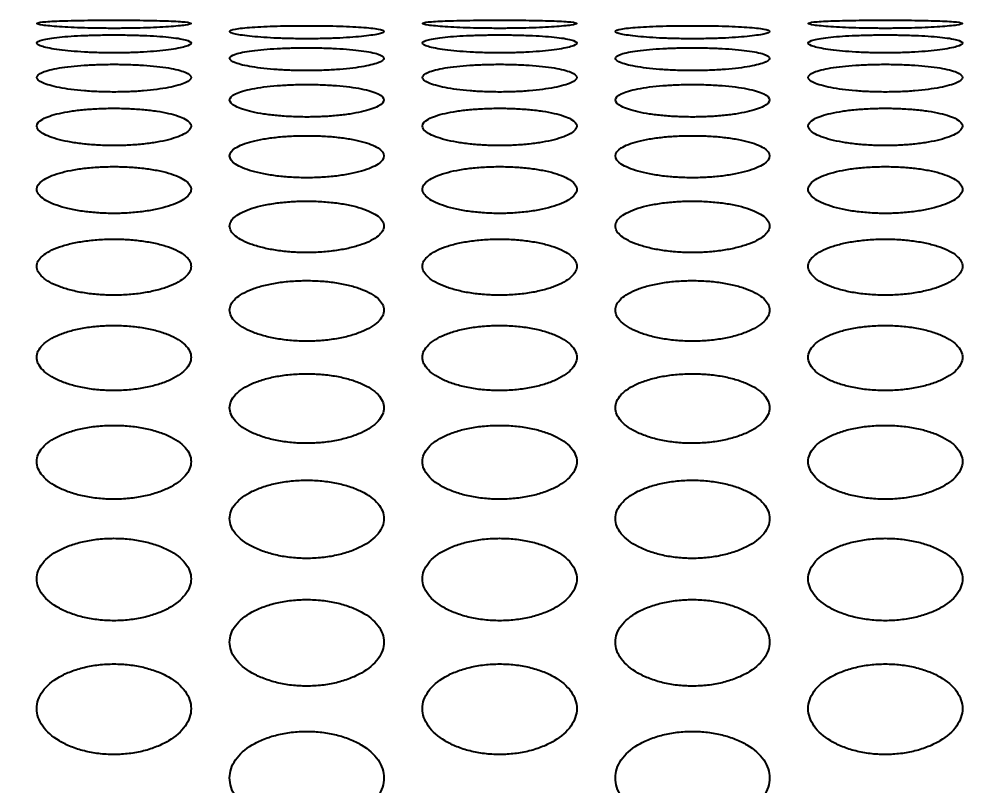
# Model space of a CAD drawing. Header units: millimetres. Extents: x 324 to 7054, y -67 to 2159.
# Drawn here: x 1715.13 to 1765.03, y 1663.18 to 1702.93 of the extents above; entities that cross this region are included whole.
import ezdxf

# ---------------------------------------------------------------- set-up
doc = ezdxf.new("R2010")
doc.units = ezdxf.units.MM
doc.header["$LTSCALE"] = 153.67
doc.header["$PDMODE"] = 3
doc.header["$PDSIZE"] = 8
doc.layers.get('0').update_dxf_attribs({"linetype": 'CONTINUOUS'})
doc.layers.get('Defpoints').update_dxf_attribs({"linetype": 'CONTINUOUS'})
doc.layers.add('02___PRT_ALL_AXES', color=7, linetype='CONTINUOUS')
doc.styles.get("Standard").update_dxf_attribs({"font": 'times.ttf'})
doc.dimstyles.new('DIMSTYLE_1', dxfattribs={"dimtxt": 17.5, "dimasz": 17.5, "dimexe": 1.5, "dimexo": 1, "dimgap": 0.875, "dimtad": 1, "dimdsep": 46, "dimtxsty": 'Standard', "dimblk": '_FILLED', "dimblk1": '_FILLED', "dimblk2": '_FILLED', "dimcen": 0.09, "dimazin": 2, "dimtp": 0.01, "dimtm": 0.01, "dimtfac": 1, "dimtofl": 0, "dimtmove": 0, "dimatfit": 3, "dimldrblk": '_FILLED', "dimfxl": 1, "dimtolj": 1, "dimarcsym": 0})

# ---------------------------------------------------------------- blocks, each defined once
blk = doc.blocks.new('_FILLED')
at = {"color": 0, "linetype": 'ByBlock'}
blk.add_solid([(0, 0), (-1, 0.2143), (-1, -0.2143)], dxfattribs=at)
blk = doc.blocks.new('*D120')
at = {"color": 0, "linetype": 'Continuous', "lineweight": -2}
for p, q in [((1369.035, 1676.977), (1369.035, 1766.5)), ((2043.035, 1646.977), (2043.035, 1766.5)), ((1386.535, 1765), (2025.535, 1765))]:
    blk.add_line(p, q, dxfattribs=at)
at = {"layer": 'Defpoints', "color": 0}
for p in [(2043.035, 1765), (1369.035, 1675.977), (2043.035, 1645.977)]:
    blk.add_point(p, dxfattribs=at)
at = {"color": 0, "linetype": 'ByBlock', "lineweight": -2, "xscale": 17.5, "yscale": 17.5, "zscale": 17.5, "rotation": 180}
blk.add_blockref('_FILLED', (1369.035, 1765), dxfattribs=at)
at = {"color": 0, "linetype": 'ByBlock', "lineweight": -2, "xscale": 17.5, "yscale": 17.5, "zscale": 17.5}
blk.add_blockref('_FILLED', (2043.035, 1765), dxfattribs=at)
at = {"color": 0, "insert": (1725, 1789.208), "char_height": 17.5, "attachment_point": 2, "line_spacing_factor": 0.9}
blk.add_mtext('\\A1;\\A1;675', dxfattribs=at)

msp = doc.modelspace()

# ---------------------------------------------------------------- linework, layer by layer
at = {"layer": '02___PRT_ALL_AXES', "linetype": 'Continuous'}
for points in [[(1720.03476, 1702.45674), (1719.76893, 1702.45676), (1719.24531, 1702.46063), (1718.48961, 1702.47761), (1717.79947, 1702.50423), (1716.98616, 1702.55067), (1716.24385, 1702.62335), (1715.9302, 1702.71388), (1716.24394, 1702.79035), (1716.98437, 1702.83531), (1717.79615, 1702.85958), (1718.48659, 1702.87222), (1719.24381, 1702.87974), (1719.76846, 1702.88139), (1720.03476, 1702.8814)], [(1720.03476, 1702.8814), (1720.30058, 1702.88139), (1720.8242, 1702.87975), (1721.5799, 1702.87226), (1722.27004, 1702.85966), (1723.08335, 1702.8354), (1723.82566, 1702.79042), (1724.13932, 1702.71372), (1723.82557, 1702.62342), (1723.08514, 1702.55082), (1722.27336, 1702.50439), (1721.58292, 1702.47769), (1720.8257, 1702.46064), (1720.30105, 1702.45676), (1720.03476, 1702.45674)], [(1730.03476, 1701.91575), (1729.76893, 1701.91578), (1729.24531, 1701.92129), (1728.48961, 1701.9456), (1727.79947, 1701.98394), (1726.98616, 1702.05153), (1726.24385, 1702.15941), (1725.9302, 1702.3), (1726.24394, 1702.42642), (1726.98437, 1702.5066), (1727.79615, 1702.55206), (1728.48659, 1702.5765), (1729.24381, 1702.59139), (1729.76846, 1702.5947), (1730.03476, 1702.59472)], [(1730.03476, 1702.59472), (1730.30058, 1702.5947), (1730.8242, 1702.5914), (1731.5799, 1702.57657), (1732.27004, 1702.55221), (1733.08335, 1702.50676), (1733.82566, 1702.42652), (1734.13932, 1702.29974), (1733.82557, 1702.15951), (1733.08514, 1702.05175), (1732.27336, 1701.98417), (1731.58292, 1701.94572), (1730.8257, 1701.92131), (1730.30105, 1701.91578), (1730.03476, 1701.91575)], [(1740.03476, 1702.45674), (1739.76893, 1702.45676), (1739.24531, 1702.46063), (1738.48961, 1702.47761), (1737.79947, 1702.50423), (1736.98616, 1702.55067), (1736.24385, 1702.62335), (1735.9302, 1702.71388), (1736.24394, 1702.79035), (1736.98437, 1702.83531), (1737.79615, 1702.85958), (1738.48659, 1702.87222), (1739.24381, 1702.87974), (1739.76846, 1702.88139), (1740.03476, 1702.8814)], [(1740.03476, 1702.8814), (1740.30058, 1702.88139), (1740.8242, 1702.87975), (1741.5799, 1702.87226), (1742.27004, 1702.85966), (1743.08335, 1702.8354), (1743.82566, 1702.79042), (1744.13932, 1702.71372), (1743.82557, 1702.62342), (1743.08514, 1702.55082), (1742.27336, 1702.50439), (1741.58292, 1702.47769), (1740.8257, 1702.46064), (1740.30105, 1702.45676), (1740.03476, 1702.45674)], [(1750.03476, 1701.91575), (1749.76893, 1701.91578), (1749.24531, 1701.92129), (1748.48961, 1701.9456), (1747.79947, 1701.98394), (1746.98616, 1702.05153), (1746.24385, 1702.15941), (1745.9302, 1702.3), (1746.24394, 1702.42642), (1746.98437, 1702.5066), (1747.79615, 1702.55206), (1748.48659, 1702.5765), (1749.24381, 1702.59139), (1749.76846, 1702.5947), (1750.03476, 1702.59472)], [(1750.03476, 1702.59472), (1750.30058, 1702.5947), (1750.8242, 1702.5914), (1751.5799, 1702.57657), (1752.27004, 1702.55221), (1753.08335, 1702.50676), (1753.82566, 1702.42652), (1754.13932, 1702.29974), (1753.82557, 1702.15951), (1753.08514, 1702.05175), (1752.27336, 1701.98417), (1751.58292, 1701.94572), (1750.8257, 1701.92131), (1750.30105, 1701.91578), (1750.03476, 1701.91575)], [(1760.03476, 1702.45674), (1759.76893, 1702.45676), (1759.24531, 1702.46063), (1758.48961, 1702.47761), (1757.79947, 1702.50423), (1756.98616, 1702.55067), (1756.24385, 1702.62335), (1755.9302, 1702.71388), (1756.24394, 1702.79035), (1756.98437, 1702.83531), (1757.79615, 1702.85958), (1758.48659, 1702.87222), (1759.24381, 1702.87974), (1759.76846, 1702.88139), (1760.03476, 1702.8814)], [(1760.03476, 1702.8814), (1760.30058, 1702.88139), (1760.8242, 1702.87975), (1761.5799, 1702.87226), (1762.27004, 1702.85966), (1763.08335, 1702.8354), (1763.82566, 1702.79042), (1764.13932, 1702.71372), (1763.82557, 1702.62342), (1763.08514, 1702.55082), (1762.27336, 1702.50439), (1761.58292, 1702.47769), (1760.8257, 1702.46064), (1760.30105, 1702.45676), (1760.03476, 1702.45674)], [(1720.03476, 1701.18463), (1719.76893, 1701.18468), (1719.24531, 1701.19183), (1718.48961, 1701.22343), (1717.79947, 1701.27346), (1716.98616, 1701.36213), (1716.24385, 1701.5051), (1715.9302, 1701.6956), (1716.24394, 1701.87185), (1716.98437, 1701.98718), (1717.79615, 1702.05379), (1718.48659, 1702.08999), (1719.24381, 1702.11224), (1719.76846, 1702.1172), (1720.03476, 1702.11723)], [(1720.03476, 1702.11723), (1720.30058, 1702.1172), (1720.8242, 1702.11226), (1721.5799, 1702.0901), (1722.27004, 1702.05401), (1723.08335, 1701.98741), (1723.82566, 1701.87199), (1724.13932, 1701.69525), (1723.82557, 1701.50524), (1723.08514, 1701.36242), (1722.27336, 1701.27376), (1721.58292, 1701.22359), (1720.8257, 1701.19186), (1720.30105, 1701.18468), (1720.03476, 1701.18463)], [(1740.03476, 1701.18463), (1739.76893, 1701.18468), (1739.24531, 1701.19183), (1738.48961, 1701.22343), (1737.79947, 1701.27346), (1736.98616, 1701.36213), (1736.24385, 1701.5051), (1735.9302, 1701.6956), (1736.24394, 1701.87185), (1736.98437, 1701.98718), (1737.79615, 1702.05379), (1738.48659, 1702.08999), (1739.24381, 1702.11224), (1739.76846, 1702.1172), (1740.03476, 1702.11723)], [(1740.03476, 1702.11723), (1740.30058, 1702.1172), (1740.8242, 1702.11226), (1741.5799, 1702.0901), (1742.27004, 1702.05401), (1743.08335, 1701.98741), (1743.82566, 1701.87199), (1744.13932, 1701.69525), (1743.82557, 1701.50524), (1743.08514, 1701.36242), (1742.27336, 1701.27376), (1741.58292, 1701.22359), (1740.8257, 1701.19186), (1740.30105, 1701.18468), (1740.03476, 1701.18463)], [(1760.03476, 1701.18463), (1759.76893, 1701.18468), (1759.24531, 1701.19183), (1758.48961, 1701.22343), (1757.79947, 1701.27346), (1756.98616, 1701.36213), (1756.24385, 1701.5051), (1755.9302, 1701.6956), (1756.24394, 1701.87185), (1756.98437, 1701.98718), (1757.79615, 1702.05379), (1758.48659, 1702.08999), (1759.24381, 1702.11224), (1759.76846, 1702.1172), (1760.03476, 1702.11723)], [(1760.03476, 1702.11723), (1760.30058, 1702.1172), (1760.8242, 1702.11226), (1761.5799, 1702.0901), (1762.27004, 1702.05401), (1763.08335, 1701.98741), (1763.82566, 1701.87199), (1764.13932, 1701.69525), (1763.82557, 1701.50524), (1763.08514, 1701.36242), (1762.27336, 1701.27376), (1761.58292, 1701.22359), (1760.8257, 1701.19186), (1760.30105, 1701.18468), (1760.03476, 1701.18463)], [(1730.03476, 1700.26413), (1729.76893, 1700.26419), (1729.24531, 1700.27297), (1728.48961, 1700.31183), (1727.79947, 1700.3735), (1726.98616, 1700.48316), (1726.24385, 1700.66108), (1725.9302, 1700.90131), (1726.24394, 1701.1272), (1726.98437, 1701.27756), (1727.79615, 1701.36526), (1728.48659, 1701.41319), (1729.24381, 1701.44277), (1729.76846, 1701.44938), (1730.03476, 1701.44942)], [(1730.03476, 1701.44942), (1730.30058, 1701.44938), (1730.8242, 1701.44279), (1731.5799, 1701.41334), (1732.27004, 1701.36555), (1733.08335, 1701.27786), (1733.82566, 1701.12738), (1734.13932, 1700.90086), (1733.82557, 1700.66126), (1733.08514, 1700.48353), (1732.27336, 1700.37387), (1731.58292, 1700.31202), (1730.8257, 1700.273), (1730.30105, 1700.26419), (1730.03476, 1700.26413)], [(1750.03476, 1700.26413), (1749.76893, 1700.26419), (1749.24531, 1700.27297), (1748.48961, 1700.31183), (1747.79947, 1700.3735), (1746.98616, 1700.48316), (1746.24385, 1700.66108), (1745.9302, 1700.90131), (1746.24394, 1701.1272), (1746.98437, 1701.27756), (1747.79615, 1701.36526), (1748.48659, 1701.41319), (1749.24381, 1701.44277), (1749.76846, 1701.44938), (1750.03476, 1701.44942)], [(1750.03476, 1701.44942), (1750.30058, 1701.44938), (1750.8242, 1701.44279), (1751.5799, 1701.41334), (1752.27004, 1701.36555), (1753.08335, 1701.27786), (1753.82566, 1701.12738), (1754.13932, 1700.90086), (1753.82557, 1700.66126), (1753.08514, 1700.48353), (1752.27336, 1700.37387), (1751.58292, 1700.31202), (1750.8257, 1700.273), (1750.30105, 1700.26419), (1750.03476, 1700.26413)], [(1720.03476, 1699.15515), (1719.76893, 1699.15522), (1719.24531, 1699.16563), (1718.48961, 1699.21171), (1717.79947, 1699.28496), (1716.98616, 1699.4155), (1716.24385, 1699.62819), (1715.9302, 1699.9179), (1716.24394, 1700.19322), (1716.98437, 1700.37846), (1717.79615, 1700.48715), (1718.48659, 1700.54677), (1719.24381, 1700.58365), (1719.76846, 1700.5919), (1720.03476, 1700.59195)], [(1720.03476, 1700.59195), (1720.30058, 1700.5919), (1720.8242, 1700.58368), (1721.5799, 1700.54695), (1722.27004, 1700.48751), (1723.08335, 1700.37883), (1723.82566, 1700.19344), (1724.13932, 1699.91736), (1723.82557, 1699.62841), (1723.08514, 1699.41594), (1722.27336, 1699.2854), (1721.58292, 1699.21194), (1720.8257, 1699.16567), (1720.30105, 1699.15522), (1720.03476, 1699.15515)], [(1740.03476, 1699.15515), (1739.76893, 1699.15522), (1739.24531, 1699.16563), (1738.48961, 1699.21171), (1737.79947, 1699.28496), (1736.98616, 1699.4155), (1736.24385, 1699.62819), (1735.9302, 1699.9179), (1736.24394, 1700.19322), (1736.98437, 1700.37846), (1737.79615, 1700.48715), (1738.48659, 1700.54677), (1739.24381, 1700.58365), (1739.76846, 1700.5919), (1740.03476, 1700.59195)], [(1740.03476, 1700.59195), (1740.30058, 1700.5919), (1740.8242, 1700.58368), (1741.5799, 1700.54695), (1742.27004, 1700.48751), (1743.08335, 1700.37883), (1743.82566, 1700.19344), (1744.13932, 1699.91736), (1743.82557, 1699.62841), (1743.08514, 1699.41594), (1742.27336, 1699.2854), (1741.58292, 1699.21194), (1740.8257, 1699.16567), (1740.30105, 1699.15522), (1740.03476, 1699.15515)], [(1760.03476, 1699.15515), (1759.76893, 1699.15522), (1759.24531, 1699.16563), (1758.48961, 1699.21171), (1757.79947, 1699.28496), (1756.98616, 1699.4155), (1756.24385, 1699.62819), (1755.9302, 1699.9179), (1756.24394, 1700.19322), (1756.98437, 1700.37846), (1757.79615, 1700.48715), (1758.48659, 1700.54677), (1759.24381, 1700.58365), (1759.76846, 1700.5919), (1760.03476, 1700.59195)], [(1760.03476, 1700.59195), (1760.30058, 1700.5919), (1760.8242, 1700.58368), (1761.5799, 1700.54695), (1762.27004, 1700.48751), (1763.08335, 1700.37883), (1763.82566, 1700.19344), (1764.13932, 1699.91736), (1763.82557, 1699.62841), (1763.08514, 1699.41594), (1762.27336, 1699.2854), (1761.58292, 1699.21194), (1760.8257, 1699.16567), (1760.30105, 1699.15522), (1760.03476, 1699.15515)], [(1730.03476, 1697.85882), (1729.76893, 1697.8589), (1729.24531, 1697.87092), (1728.48961, 1697.92418), (1727.79947, 1698.00893), (1726.98616, 1698.16022), (1726.24385, 1698.40747), (1725.9302, 1698.74637), (1726.24394, 1699.07084), (1726.98437, 1699.29078), (1727.79615, 1699.42035), (1728.48659, 1699.49159), (1729.24381, 1699.53574), (1729.76846, 1699.54562), (1730.03476, 1699.54569)], [(1730.03476, 1699.54569), (1730.30058, 1699.54562), (1730.8242, 1699.53578), (1731.5799, 1699.49181), (1732.27004, 1699.42078), (1733.08335, 1699.29122), (1733.82566, 1699.0711), (1734.13932, 1698.74574), (1733.82557, 1698.40773), (1733.08514, 1698.16073), (1732.27336, 1698.00945), (1731.58292, 1697.92445), (1730.8257, 1697.87096), (1730.30105, 1697.8589), (1730.03476, 1697.85882)], [(1750.03476, 1697.85882), (1749.76893, 1697.8589), (1749.24531, 1697.87092), (1748.48961, 1697.92418), (1747.79947, 1698.00893), (1746.98616, 1698.16022), (1746.24385, 1698.40747), (1745.9302, 1698.74637), (1746.24394, 1699.07084), (1746.98437, 1699.29078), (1747.79615, 1699.42035), (1748.48659, 1699.49159), (1749.24381, 1699.53574), (1749.76846, 1699.54562), (1750.03476, 1699.54569)], [(1750.03476, 1699.54569), (1750.30058, 1699.54562), (1750.8242, 1699.53578), (1751.5799, 1699.49181), (1752.27004, 1699.42078), (1753.08335, 1699.29122), (1753.82566, 1699.0711), (1754.13932, 1698.74574), (1753.82557, 1698.40773), (1753.08514, 1698.16073), (1752.27336, 1698.00945), (1751.58292, 1697.92445), (1750.8257, 1697.87096), (1750.30105, 1697.8589), (1750.03476, 1697.85882)], [(1720.03476, 1696.37642), (1719.76893, 1696.37651), (1719.24531, 1696.39014), (1718.48961, 1696.45052), (1717.79947, 1696.54669), (1716.98616, 1696.71858), (1716.24385, 1697.00013), (1715.9302, 1697.38789), (1716.24394, 1697.76118), (1716.98437, 1698.01559), (1717.79615, 1698.16592), (1718.48659, 1698.24872), (1719.24381, 1698.30009), (1719.76846, 1698.3116), (1720.03476, 1698.31167)], [(1720.03476, 1698.31167), (1720.30058, 1698.31159), (1720.8242, 1698.30013), (1721.5799, 1698.24897), (1722.27004, 1698.16643), (1723.08335, 1698.01611), (1723.82566, 1697.76148), (1724.13932, 1697.38717), (1723.82557, 1697.00043), (1723.08514, 1696.71915), (1722.27336, 1696.54727), (1721.58292, 1696.45082), (1720.8257, 1696.39019), (1720.30105, 1696.37651), (1720.03476, 1696.37642)], [(1740.03476, 1696.37642), (1739.76893, 1696.37651), (1739.24531, 1696.39014), (1738.48961, 1696.45052), (1737.79947, 1696.54669), (1736.98616, 1696.71858), (1736.24385, 1697.00013), (1735.9302, 1697.38789), (1736.24394, 1697.76118), (1736.98437, 1698.01559), (1737.79615, 1698.16592), (1738.48659, 1698.24872), (1739.24381, 1698.30009), (1739.76846, 1698.3116), (1740.03476, 1698.31167)], [(1740.03476, 1698.31167), (1740.30058, 1698.31159), (1740.8242, 1698.30013), (1741.5799, 1698.24897), (1742.27004, 1698.16643), (1743.08335, 1698.01611), (1743.82566, 1697.76148), (1744.13932, 1697.38717), (1743.82557, 1697.00043), (1743.08514, 1696.71915), (1742.27336, 1696.54727), (1741.58292, 1696.45082), (1740.8257, 1696.39019), (1740.30105, 1696.37651), (1740.03476, 1696.37642)], [(1760.03476, 1696.37642), (1759.76893, 1696.37651), (1759.24531, 1696.39014), (1758.48961, 1696.45052), (1757.79947, 1696.54669), (1756.98616, 1696.71858), (1756.24385, 1697.00013), (1755.9302, 1697.38789), (1756.24394, 1697.76118), (1756.98437, 1698.01559), (1757.79615, 1698.16592), (1758.48659, 1698.24872), (1759.24381, 1698.30009), (1759.76846, 1698.3116), (1760.03476, 1698.31167)], [(1760.03476, 1698.31167), (1760.30058, 1698.31159), (1760.8242, 1698.30013), (1761.5799, 1698.24897), (1762.27004, 1698.16643), (1763.08335, 1698.01611), (1763.82566, 1697.76148), (1764.13932, 1697.38717), (1763.82557, 1697.00043), (1763.08514, 1696.71915), (1762.27336, 1696.54727), (1761.58292, 1696.45082), (1760.8257, 1696.39019), (1760.30105, 1696.37651), (1760.03476, 1696.37642)], [(1730.03476, 1694.70944), (1729.76893, 1694.70955), (1729.24531, 1694.72476), (1728.48961, 1694.79221), (1727.79947, 1694.8997), (1726.98616, 1695.09202), (1726.24385, 1695.4076), (1725.9302, 1695.84382), (1726.24394, 1696.26556), (1726.98437, 1696.55419), (1727.79615, 1696.72513), (1728.48659, 1696.81939), (1729.24381, 1696.87793), (1729.76846, 1696.89105), (1730.03476, 1696.89114)], [(1730.03476, 1696.89114), (1730.30058, 1696.89105), (1730.8242, 1696.87798), (1731.5799, 1696.81968), (1732.27004, 1696.7257), (1733.08335, 1696.55477), (1733.82566, 1696.26589), (1734.13932, 1695.84301), (1733.82557, 1695.40793), (1733.08514, 1695.09266), (1732.27336, 1694.90035), (1731.58292, 1694.79254), (1730.8257, 1694.72481), (1730.30105, 1694.70954), (1730.03476, 1694.70944)], [(1750.03476, 1694.70944), (1749.76893, 1694.70955), (1749.24531, 1694.72476), (1748.48961, 1694.79221), (1747.79947, 1694.8997), (1746.98616, 1695.09202), (1746.24385, 1695.4076), (1745.9302, 1695.84382), (1746.24394, 1696.26556), (1746.98437, 1696.55419), (1747.79615, 1696.72513), (1748.48659, 1696.81939), (1749.24381, 1696.87793), (1749.76846, 1696.89105), (1750.03476, 1696.89114)], [(1750.03476, 1696.89114), (1750.30058, 1696.89105), (1750.8242, 1696.87798), (1751.5799, 1696.81968), (1752.27004, 1696.7257), (1753.08335, 1696.55477), (1753.82566, 1696.26589), (1754.13932, 1695.84301), (1753.82557, 1695.40793), (1753.08514, 1695.09266), (1752.27336, 1694.90035), (1751.58292, 1694.79254), (1750.8257, 1694.72481), (1750.30105, 1694.70954), (1750.03476, 1694.70944)], [(1720.03476, 1692.85956), (1719.76893, 1692.85967), (1719.24531, 1692.87646), (1718.48961, 1692.9509), (1717.79947, 1693.06961), (1716.98616, 1693.28216), (1716.24385, 1693.63145), (1715.9302, 1694.11571), (1716.24394, 1694.58547), (1716.98437, 1694.90804), (1717.79615, 1695.0994), (1718.48659, 1695.20504), (1719.24381, 1695.2707), (1719.76846, 1695.28542), (1720.03476, 1695.28551)], [(1720.03476, 1695.28551), (1720.30058, 1695.28541), (1720.8242, 1695.27075), (1721.5799, 1695.20537), (1722.27004, 1695.10005), (1723.08335, 1694.90868), (1723.82566, 1694.58584), (1724.13932, 1694.1148), (1723.82557, 1693.63182), (1723.08514, 1693.28287), (1722.27336, 1693.07033), (1721.58292, 1692.95127), (1720.8257, 1692.87652), (1720.30105, 1692.85967), (1720.03476, 1692.85956)], [(1740.03476, 1692.85956), (1739.76893, 1692.85967), (1739.24531, 1692.87646), (1738.48961, 1692.9509), (1737.79947, 1693.06961), (1736.98616, 1693.28216), (1736.24385, 1693.63145), (1735.9302, 1694.11571), (1736.24394, 1694.58547), (1736.98437, 1694.90804), (1737.79615, 1695.0994), (1738.48659, 1695.20504), (1739.24381, 1695.2707), (1739.76846, 1695.28542), (1740.03476, 1695.28551)], [(1740.03476, 1695.28551), (1740.30058, 1695.28541), (1740.8242, 1695.27075), (1741.5799, 1695.20537), (1742.27004, 1695.10005), (1743.08335, 1694.90868), (1743.82566, 1694.58584), (1744.13932, 1694.1148), (1743.82557, 1693.63182), (1743.08514, 1693.28287), (1742.27336, 1693.07033), (1741.58292, 1692.95127), (1740.8257, 1692.87652), (1740.30105, 1692.85967), (1740.03476, 1692.85956)], [(1760.03476, 1692.85956), (1759.76893, 1692.85967), (1759.24531, 1692.87646), (1758.48961, 1692.9509), (1757.79947, 1693.06961), (1756.98616, 1693.28216), (1756.24385, 1693.63145), (1755.9302, 1694.11571), (1756.24394, 1694.58547), (1756.98437, 1694.90804), (1757.79615, 1695.0994), (1758.48659, 1695.20504), (1759.24381, 1695.2707), (1759.76846, 1695.28542), (1760.03476, 1695.28551)], [(1760.03476, 1695.28551), (1760.30058, 1695.28541), (1760.8242, 1695.27075), (1761.5799, 1695.20537), (1762.27004, 1695.10005), (1763.08335, 1694.90868), (1763.82566, 1694.58584), (1764.13932, 1694.1148), (1763.82557, 1693.63182), (1763.08514, 1693.28287), (1762.27336, 1693.07033), (1761.58292, 1692.95127), (1760.8257, 1692.87652), (1760.30105, 1692.85967), (1760.03476, 1692.85956)], [(1730.03476, 1690.82861), (1729.76893, 1690.82874), (1729.24531, 1690.84708), (1728.48961, 1690.92845), (1727.79947, 1691.05825), (1726.98616, 1691.29082), (1726.24385, 1691.67347), (1725.9302, 1692.20528), (1726.24394, 1692.72259), (1726.98437, 1693.07877), (1727.79615, 1693.29038), (1728.48659, 1693.40729), (1729.24381, 1693.47999), (1729.76846, 1693.49629), (1730.03476, 1693.4964)], [(1730.03476, 1693.4964), (1730.30058, 1693.49629), (1730.8242, 1693.48005), (1731.5799, 1693.40765), (1732.27004, 1693.29109), (1733.08335, 1693.07949), (1733.82566, 1692.723), (1734.13932, 1692.20428), (1733.82557, 1691.67388), (1733.08514, 1691.2916), (1732.27336, 1691.05904), (1731.58292, 1690.92885), (1730.8257, 1690.84715), (1730.30105, 1690.82873), (1730.03476, 1690.82861)], [(1750.03476, 1690.82861), (1749.76893, 1690.82874), (1749.24531, 1690.84708), (1748.48961, 1690.92845), (1747.79947, 1691.05825), (1746.98616, 1691.29082), (1746.24385, 1691.67347), (1745.9302, 1692.20528), (1746.24394, 1692.72259), (1746.98437, 1693.07877), (1747.79615, 1693.29038), (1748.48659, 1693.40729), (1749.24381, 1693.47999), (1749.76846, 1693.49629), (1750.03476, 1693.4964)], [(1750.03476, 1693.4964), (1750.30058, 1693.49629), (1750.8242, 1693.48005), (1751.5799, 1693.40765), (1752.27004, 1693.29109), (1753.08335, 1693.07949), (1753.82566, 1692.723), (1754.13932, 1692.20428), (1753.82557, 1691.67388), (1753.08514, 1691.2916), (1752.27336, 1691.05904), (1751.58292, 1690.92885), (1750.8257, 1690.84715), (1750.30105, 1690.82873), (1750.03476, 1690.82861)], [(1720.03476, 1688.61864), (1719.76893, 1688.61878), (1719.24531, 1688.63866), (1718.48961, 1688.72687), (1717.79947, 1688.86764), (1716.98616, 1689.11999), (1716.24385, 1689.53563), (1715.9302, 1690.11444), (1716.24394, 1690.6788), (1716.98437, 1691.06823), (1717.79615, 1691.29987), (1718.48659, 1691.42793), (1719.24381, 1691.5076), (1719.76846, 1691.52547), (1720.03476, 1691.52559)], [(1720.03476, 1691.52559), (1720.30058, 1691.52547), (1720.8242, 1691.50767), (1721.5799, 1691.42832), (1722.27004, 1691.30064), (1723.08335, 1691.06901), (1723.82566, 1690.67924), (1724.13932, 1690.11336), (1723.82557, 1689.53607), (1723.08514, 1689.12084), (1722.27336, 1688.86849), (1721.58292, 1688.72731), (1720.8257, 1688.63873), (1720.30105, 1688.61877), (1720.03476, 1688.61864)], [(1740.03476, 1688.61864), (1739.76893, 1688.61878), (1739.24531, 1688.63866), (1738.48961, 1688.72687), (1737.79947, 1688.86764), (1736.98616, 1689.11999), (1736.24385, 1689.53563), (1735.9302, 1690.11444), (1736.24394, 1690.6788), (1736.98437, 1691.06823), (1737.79615, 1691.29987), (1738.48659, 1691.42793), (1739.24381, 1691.5076), (1739.76846, 1691.52547), (1740.03476, 1691.52559)], [(1740.03476, 1691.52559), (1740.30058, 1691.52547), (1740.8242, 1691.50767), (1741.5799, 1691.42832), (1742.27004, 1691.30064), (1743.08335, 1691.06901), (1743.82566, 1690.67924), (1744.13932, 1690.11336), (1743.82557, 1689.53607), (1743.08514, 1689.12084), (1742.27336, 1688.86849), (1741.58292, 1688.72731), (1740.8257, 1688.63873), (1740.30105, 1688.61877), (1740.03476, 1688.61864)], [(1760.03476, 1688.61864), (1759.76893, 1688.61878), (1759.24531, 1688.63866), (1758.48961, 1688.72687), (1757.79947, 1688.86764), (1756.98616, 1689.11999), (1756.24385, 1689.53563), (1755.9302, 1690.11444), (1756.24394, 1690.6788), (1756.98437, 1691.06823), (1757.79615, 1691.29987), (1758.48659, 1691.42793), (1759.24381, 1691.5076), (1759.76846, 1691.52547), (1760.03476, 1691.52559)], [(1760.03476, 1691.52559), (1760.30058, 1691.52547), (1760.8242, 1691.50767), (1761.5799, 1691.42832), (1762.27004, 1691.30064), (1763.08335, 1691.06901), (1763.82566, 1690.67924), (1764.13932, 1690.11336), (1763.82557, 1689.53607), (1763.08514, 1689.12084), (1762.27336, 1688.86849), (1761.58292, 1688.72731), (1760.8257, 1688.63873), (1760.30105, 1688.61877), (1760.03476, 1688.61864)], [(1730.03476, 1686.23186), (1729.76893, 1686.232), (1729.24531, 1686.2534), (1728.48961, 1686.34836), (1727.79947, 1686.49996), (1726.98616, 1686.77185), (1726.24385, 1687.22005), (1725.9302, 1687.84529), (1726.24394, 1688.45612), (1726.98437, 1688.87842), (1727.79615, 1689.12986), (1728.48659, 1689.26894), (1729.24381, 1689.35551), (1729.76846, 1689.37493), (1730.03476, 1689.37506)], [(1730.03476, 1689.37506), (1730.30058, 1689.37493), (1730.8242, 1689.35558), (1731.5799, 1689.26937), (1732.27004, 1689.1307), (1733.08335, 1688.87927), (1733.82566, 1688.45661), (1734.13932, 1687.84412), (1733.82557, 1687.22053), (1733.08514, 1686.77276), (1732.27336, 1686.50088), (1731.58292, 1686.34884), (1730.8257, 1686.25348), (1730.30105, 1686.232), (1730.03476, 1686.23186)], [(1750.03476, 1686.23186), (1749.76893, 1686.232), (1749.24531, 1686.2534), (1748.48961, 1686.34836), (1747.79947, 1686.49996), (1746.98616, 1686.77185), (1746.24385, 1687.22005), (1745.9302, 1687.84529), (1746.24394, 1688.45612), (1746.98437, 1688.87842), (1747.79615, 1689.12986), (1748.48659, 1689.26894), (1749.24381, 1689.35551), (1749.76846, 1689.37493), (1750.03476, 1689.37506)], [(1750.03476, 1689.37506), (1750.30058, 1689.37493), (1750.8242, 1689.35558), (1751.5799, 1689.26937), (1752.27004, 1689.1307), (1753.08335, 1688.87927), (1753.82566, 1688.45661), (1754.13932, 1687.84412), (1753.82557, 1687.22053), (1753.08514, 1686.77276), (1752.27336, 1686.50088), (1751.58292, 1686.34884), (1750.8257, 1686.25348), (1750.30105, 1686.232), (1750.03476, 1686.23186)], [(1720.03476, 1683.67065), (1719.76893, 1683.67081), (1719.24531, 1683.6937), (1718.48961, 1683.79532), (1717.79947, 1683.95759), (1716.98616, 1684.24874), (1716.24385, 1684.72905), (1715.9302, 1685.40011), (1716.24394, 1686.0568), (1716.98437, 1686.51153), (1717.79615, 1686.78252), (1718.48659, 1686.93249), (1719.24381, 1687.02587), (1719.76846, 1687.04682), (1720.03476, 1687.04696)], [(1720.03476, 1687.04696), (1720.30058, 1687.04682), (1720.8242, 1687.02594), (1721.5799, 1686.93296), (1722.27004, 1686.78343), (1723.08335, 1686.51245), (1723.82566, 1686.05732), (1724.13932, 1685.39885), (1723.82557, 1684.72957), (1723.08514, 1684.24972), (1722.27336, 1683.95857), (1721.58292, 1683.79583), (1720.8257, 1683.69379), (1720.30105, 1683.6708), (1720.03476, 1683.67065)], [(1740.03476, 1683.67065), (1739.76893, 1683.67081), (1739.24531, 1683.6937), (1738.48961, 1683.79532), (1737.79947, 1683.95759), (1736.98616, 1684.24874), (1736.24385, 1684.72905), (1735.9302, 1685.40011), (1736.24394, 1686.0568), (1736.98437, 1686.51153), (1737.79615, 1686.78252), (1738.48659, 1686.93249), (1739.24381, 1687.02587), (1739.76846, 1687.04682), (1740.03476, 1687.04696)], [(1740.03476, 1687.04696), (1740.30058, 1687.04682), (1740.8242, 1687.02594), (1741.5799, 1686.93296), (1742.27004, 1686.78343), (1743.08335, 1686.51245), (1743.82566, 1686.05732), (1744.13932, 1685.39885), (1743.82557, 1684.72957), (1743.08514, 1684.24972), (1742.27336, 1683.95857), (1741.58292, 1683.79583), (1740.8257, 1683.69379), (1740.30105, 1683.6708), (1740.03476, 1683.67065)], [(1760.03476, 1683.67065), (1759.76893, 1683.67081), (1759.24531, 1683.6937), (1758.48961, 1683.79532), (1757.79947, 1683.95759), (1756.98616, 1684.24874), (1756.24385, 1684.72905), (1755.9302, 1685.40011), (1756.24394, 1686.0568), (1756.98437, 1686.51153), (1757.79615, 1686.78252), (1758.48659, 1686.93249), (1759.24381, 1687.02587), (1759.76846, 1687.04682), (1760.03476, 1687.04696)], [(1760.03476, 1687.04696), (1760.30058, 1687.04682), (1760.8242, 1687.02594), (1761.5799, 1686.93296), (1762.27004, 1686.78343), (1763.08335, 1686.51245), (1763.82566, 1686.05732), (1764.13932, 1685.39885), (1763.82557, 1684.72957), (1763.08514, 1684.24972), (1762.27336, 1683.95857), (1761.58292, 1683.79583), (1760.8257, 1683.69379), (1760.30105, 1683.6708), (1760.03476, 1683.67065)], [(1730.03476, 1680.93759), (1729.76893, 1680.93775), (1729.24531, 1680.96212), (1728.48961, 1681.07029), (1727.79947, 1681.24307), (1726.98616, 1681.5532), (1726.24385, 1682.06514), (1725.9302, 1682.78133), (1726.24394, 1683.48323), (1726.98437, 1683.96995), (1727.79615, 1684.26021), (1728.48659, 1684.42092), (1729.24381, 1684.521), (1729.76846, 1684.54347), (1730.03476, 1684.54361)], [(1730.03476, 1684.54361), (1730.30058, 1684.54347), (1730.8242, 1684.52109), (1731.5799, 1684.42141), (1732.27004, 1684.26119), (1733.08335, 1683.97093), (1733.82566, 1683.48379), (1734.13932, 1682.77999), (1733.82557, 1682.0657), (1733.08514, 1681.55424), (1732.27336, 1681.24412), (1731.58292, 1681.07083), (1730.8257, 1680.96221), (1730.30105, 1680.93774), (1730.03476, 1680.93759)], [(1750.03476, 1680.93759), (1749.76893, 1680.93775), (1749.24531, 1680.96212), (1748.48961, 1681.07029), (1747.79947, 1681.24307), (1746.98616, 1681.5532), (1746.24385, 1682.06514), (1745.9302, 1682.78133), (1746.24394, 1683.48323), (1746.98437, 1683.96995), (1747.79615, 1684.26021), (1748.48659, 1684.42092), (1749.24381, 1684.521), (1749.76846, 1684.54347), (1750.03476, 1684.54361)], [(1750.03476, 1684.54361), (1750.30058, 1684.54347), (1750.8242, 1684.52109), (1751.5799, 1684.42141), (1752.27004, 1684.26119), (1753.08335, 1683.97093), (1753.82566, 1683.48379), (1754.13932, 1682.77999), (1753.82557, 1682.0657), (1753.08514, 1681.55424), (1752.27336, 1681.24412), (1751.58292, 1681.07083), (1750.8257, 1680.96221), (1750.30105, 1680.93774), (1750.03476, 1680.93759)], [(1720.03476, 1678.03539), (1719.76893, 1678.03557), (1719.24531, 1678.06138), (1718.48961, 1678.176), (1717.79947, 1678.35912), (1716.98616, 1678.68791), (1716.24385, 1679.23098), (1715.9302, 1679.99159), (1716.24394, 1680.73798), (1716.98437, 1681.2562), (1717.79615, 1681.56545), (1718.48659, 1681.73673), (1719.24381, 1681.84343), (1719.76846, 1681.86738), (1720.03476, 1681.86754)], [(1720.03476, 1681.86754), (1720.30058, 1681.86738), (1720.8242, 1681.84352), (1721.5799, 1681.73726), (1722.27004, 1681.56649), (1723.08335, 1681.25724), (1723.82566, 1680.73858), (1724.13932, 1679.99016), (1723.82557, 1679.23157), (1723.08514, 1678.68901), (1722.27336, 1678.36023), (1721.58292, 1678.17657), (1720.8257, 1678.06148), (1720.30105, 1678.03556), (1720.03476, 1678.03539)], [(1740.03476, 1678.03539), (1739.76893, 1678.03557), (1739.24531, 1678.06138), (1738.48961, 1678.176), (1737.79947, 1678.35912), (1736.98616, 1678.68791), (1736.24385, 1679.23098), (1735.9302, 1679.99159), (1736.24394, 1680.73798), (1736.98437, 1681.2562), (1737.79615, 1681.56545), (1738.48659, 1681.73673), (1739.24381, 1681.84343), (1739.76846, 1681.86738), (1740.03476, 1681.86754)], [(1740.03476, 1681.86754), (1740.30058, 1681.86738), (1740.8242, 1681.84352), (1741.5799, 1681.73726), (1742.27004, 1681.56649), (1743.08335, 1681.25724), (1743.82566, 1680.73858), (1744.13932, 1679.99016), (1743.82557, 1679.23157), (1743.08514, 1678.68901), (1742.27336, 1678.36023), (1741.58292, 1678.17657), (1740.8257, 1678.06148), (1740.30105, 1678.03556), (1740.03476, 1678.03539)], [(1760.03476, 1678.03539), (1759.76893, 1678.03557), (1759.24531, 1678.06138), (1758.48961, 1678.176), (1757.79947, 1678.35912), (1756.98616, 1678.68791), (1756.24385, 1679.23098), (1755.9302, 1679.99159), (1756.24394, 1680.73798), (1756.98437, 1681.2562), (1757.79615, 1681.56545), (1758.48659, 1681.73673), (1759.24381, 1681.84343), (1759.76846, 1681.86738), (1760.03476, 1681.86754)], [(1760.03476, 1681.86754), (1760.30058, 1681.86738), (1760.8242, 1681.84352), (1761.5799, 1681.73726), (1762.27004, 1681.56649), (1763.08335, 1681.25724), (1763.82566, 1680.73858), (1764.13932, 1679.99016), (1763.82557, 1679.23157), (1763.08514, 1678.68901), (1762.27336, 1678.36023), (1761.58292, 1678.17657), (1760.8257, 1678.06148), (1760.30105, 1678.03556), (1760.03476, 1678.03539)], [(1730.03476, 1674.96698), (1729.76893, 1674.96716), (1729.24531, 1674.9944), (1728.48961, 1675.11536), (1727.79947, 1675.30863), (1726.98616, 1675.65575), (1726.24385, 1676.22939), (1725.9302, 1677.03366), (1726.24394, 1677.82381), (1726.98437, 1678.37301), (1727.79615, 1678.70094), (1728.48659, 1678.88262), (1729.24381, 1678.99582), (1729.76846, 1679.02124), (1730.03476, 1679.02141)], [(1730.03476, 1679.02141), (1730.30058, 1679.02124), (1730.8242, 1678.99592), (1731.5799, 1678.88318), (1732.27004, 1678.70204), (1733.08335, 1678.37411), (1733.82566, 1677.82444), (1734.13932, 1677.03215), (1733.82557, 1676.23002), (1733.08514, 1675.65691), (1732.27336, 1675.3098), (1731.58292, 1675.11596), (1730.8257, 1674.9945), (1730.30105, 1674.96716), (1730.03476, 1674.96698)], [(1750.03476, 1674.96698), (1749.76893, 1674.96716), (1749.24531, 1674.9944), (1748.48961, 1675.11536), (1747.79947, 1675.30863), (1746.98616, 1675.65575), (1746.24385, 1676.22939), (1745.9302, 1677.03366), (1746.24394, 1677.82381), (1746.98437, 1678.37301), (1747.79615, 1678.70094), (1748.48659, 1678.88262), (1749.24381, 1678.99582), (1749.76846, 1679.02124), (1750.03476, 1679.02141)], [(1750.03476, 1679.02141), (1750.30058, 1679.02124), (1750.8242, 1678.99592), (1751.5799, 1678.88318), (1752.27004, 1678.70204), (1753.08335, 1678.37411), (1753.82566, 1677.82444), (1754.13932, 1677.03215), (1753.82557, 1676.23002), (1753.08514, 1675.65691), (1752.27336, 1675.3098), (1751.58292, 1675.11596), (1750.8257, 1674.9945), (1750.30105, 1674.96716), (1750.03476, 1674.96698)], [(1720.03476, 1671.73542), (1719.76893, 1671.73561), (1719.24531, 1671.76425), (1718.48961, 1671.89141), (1717.79947, 1672.09465), (1716.98616, 1672.45975), (1716.24385, 1673.0634), (1715.9302, 1673.91052), (1716.24394, 1674.74364), (1716.98437, 1675.32326), (1717.79615, 1675.66953), (1718.48659, 1675.86144), (1719.24381, 1675.98104), (1719.76846, 1676.00789), (1720.03476, 1676.00807)], [(1720.03476, 1676.00807), (1720.30058, 1676.00789), (1720.8242, 1675.98114), (1721.5799, 1675.86203), (1722.27004, 1675.6707), (1723.08335, 1675.32443), (1723.82566, 1674.7443), (1724.13932, 1673.90893), (1723.82557, 1673.06406), (1723.08514, 1672.46098), (1722.27336, 1672.09588), (1721.58292, 1671.89205), (1720.8257, 1671.76435), (1720.30105, 1671.73561), (1720.03476, 1671.73542)], [(1740.03476, 1671.73542), (1739.76893, 1671.73561), (1739.24531, 1671.76425), (1738.48961, 1671.89141), (1737.79947, 1672.09465), (1736.98616, 1672.45975), (1736.24385, 1673.0634), (1735.9302, 1673.91052), (1736.24394, 1674.74364), (1736.98437, 1675.32326), (1737.79615, 1675.66953), (1738.48659, 1675.86144), (1739.24381, 1675.98104), (1739.76846, 1676.00789), (1740.03476, 1676.00807)], [(1740.03476, 1676.00807), (1740.30058, 1676.00789), (1740.8242, 1675.98114), (1741.5799, 1675.86203), (1742.27004, 1675.6707), (1743.08335, 1675.32443), (1743.82566, 1674.7443), (1744.13932, 1673.90893), (1743.82557, 1673.06406), (1743.08514, 1672.46098), (1742.27336, 1672.09588), (1741.58292, 1671.89205), (1740.8257, 1671.76435), (1740.30105, 1671.73561), (1740.03476, 1671.73542)], [(1760.03476, 1671.73542), (1759.76893, 1671.73561), (1759.24531, 1671.76425), (1758.48961, 1671.89141), (1757.79947, 1672.09465), (1756.98616, 1672.45975), (1756.24385, 1673.0634), (1755.9302, 1673.91052), (1756.24394, 1674.74364), (1756.98437, 1675.32326), (1757.79615, 1675.66953), (1758.48659, 1675.86144), (1759.24381, 1675.98104), (1759.76846, 1676.00789), (1760.03476, 1676.00807)], [(1760.03476, 1676.00807), (1760.30058, 1676.00789), (1760.8242, 1675.98114), (1761.5799, 1675.86203), (1762.27004, 1675.6707), (1763.08335, 1675.32443), (1763.82566, 1674.7443), (1764.13932, 1673.90893), (1763.82557, 1673.06406), (1763.08514, 1672.46098), (1762.27336, 1672.09588), (1761.58292, 1671.89205), (1760.8257, 1671.76435), (1760.30105, 1671.73561), (1760.03476, 1671.73542)], [(1730.03476, 1668.34394), (1729.76893, 1668.34415), (1729.24531, 1668.37415), (1728.48961, 1668.5074), (1727.79947, 1668.72039), (1726.98616, 1669.10312), (1726.24385, 1669.73616), (1725.9302, 1670.62529), (1726.24394, 1671.50053), (1726.98437, 1672.11001), (1727.79615, 1672.47428), (1728.48659, 1672.67621), (1729.24381, 1672.80209), (1729.76846, 1672.83035), (1730.03476, 1672.83054)], [(1730.03476, 1672.83054), (1730.30058, 1672.83035), (1730.8242, 1672.80219), (1731.5799, 1672.67684), (1732.27004, 1672.47551), (1733.08335, 1672.11123), (1733.82566, 1671.50123), (1734.13932, 1670.62361), (1733.82557, 1669.73685), (1733.08514, 1669.1044), (1732.27336, 1668.72168), (1731.58292, 1668.50806), (1730.8257, 1668.37426), (1730.30105, 1668.34414), (1730.03476, 1668.34394)], [(1750.03476, 1668.34394), (1749.76893, 1668.34415), (1749.24531, 1668.37415), (1748.48961, 1668.5074), (1747.79947, 1668.72039), (1746.98616, 1669.10312), (1746.24385, 1669.73616), (1745.9302, 1670.62529), (1746.24394, 1671.50053), (1746.98437, 1672.11001), (1747.79615, 1672.47428), (1748.48659, 1672.67621), (1749.24381, 1672.80209), (1749.76846, 1672.83035), (1750.03476, 1672.83054)], [(1750.03476, 1672.83054), (1750.30058, 1672.83035), (1750.8242, 1672.80219), (1751.5799, 1672.67684), (1752.27004, 1672.47551), (1753.08335, 1672.11123), (1753.82566, 1671.50123), (1754.13932, 1670.62361), (1753.82557, 1669.73685), (1753.08514, 1669.1044), (1752.27336, 1668.72168), (1751.58292, 1668.50806), (1750.8257, 1668.37426), (1750.30105, 1668.34414), (1750.03476, 1668.34394)], [(1720.03476, 1664.79595), (1719.76893, 1664.79616), (1719.24531, 1664.8275), (1718.48961, 1664.9667), (1717.79947, 1665.18924), (1716.98616, 1665.5892), (1716.24385, 1666.25101), (1715.9302, 1667.18125), (1716.24394, 1668.09775), (1716.98437, 1668.73646), (1717.79615, 1669.11838), (1718.48659, 1669.33014), (1719.24381, 1669.46216), (1719.76846, 1669.4918), (1720.03476, 1669.492)], [(1720.03476, 1669.492), (1720.30058, 1669.4918), (1720.8242, 1669.46227), (1721.5799, 1669.33079), (1722.27004, 1669.11966), (1723.08335, 1668.73775), (1723.82566, 1668.09848), (1724.13932, 1667.1795), (1723.82557, 1666.25174), (1723.08514, 1665.59054), (1722.27336, 1665.19059), (1721.58292, 1664.9674), (1720.8257, 1664.82762), (1720.30105, 1664.79616), (1720.03476, 1664.79595)], [(1740.03476, 1664.79595), (1739.76893, 1664.79616), (1739.24531, 1664.8275), (1738.48961, 1664.9667), (1737.79947, 1665.18924), (1736.98616, 1665.5892), (1736.24385, 1666.25101), (1735.9302, 1667.18125), (1736.24394, 1668.09775), (1736.98437, 1668.73646), (1737.79615, 1669.11838), (1738.48659, 1669.33014), (1739.24381, 1669.46216), (1739.76846, 1669.4918), (1740.03476, 1669.492)], [(1740.03476, 1669.492), (1740.30058, 1669.4918), (1740.8242, 1669.46227), (1741.5799, 1669.33079), (1742.27004, 1669.11966), (1743.08335, 1668.73775), (1743.82566, 1668.09848), (1744.13932, 1667.1795), (1743.82557, 1666.25174), (1743.08514, 1665.59054), (1742.27336, 1665.19059), (1741.58292, 1664.9674), (1740.8257, 1664.82762), (1740.30105, 1664.79616), (1740.03476, 1664.79595)], [(1760.03476, 1664.79595), (1759.76893, 1664.79616), (1759.24531, 1664.8275), (1758.48961, 1664.9667), (1757.79947, 1665.18924), (1756.98616, 1665.5892), (1756.24385, 1666.25101), (1755.9302, 1667.18125), (1756.24394, 1668.09775), (1756.98437, 1668.73646), (1757.79615, 1669.11838), (1758.48659, 1669.33014), (1759.24381, 1669.46216), (1759.76846, 1669.4918), (1760.03476, 1669.492)], [(1760.03476, 1669.492), (1760.30058, 1669.4918), (1760.8242, 1669.46227), (1761.5799, 1669.33079), (1762.27004, 1669.11966), (1763.08335, 1668.73775), (1763.82566, 1668.09848), (1764.13932, 1667.1795), (1763.82557, 1666.25174), (1763.08514, 1665.59054), (1762.27336, 1665.19059), (1761.58292, 1664.9674), (1760.8257, 1664.82762), (1760.30105, 1664.79616), (1760.03476, 1664.79595)], [(1730.03476, 1661.09499), (1729.76893, 1661.09521), (1729.24531, 1661.12786), (1728.48961, 1661.27287), (1727.79947, 1661.50473), (1726.98616, 1661.92152), (1726.24385, 1662.61144), (1725.9302, 1663.58186), (1726.24394, 1664.5387), (1726.98437, 1665.20601), (1727.79615, 1665.60518), (1728.48659, 1665.82655), (1729.24381, 1665.96459), (1729.76846, 1665.99559), (1730.03476, 1665.99579)], [(1730.03476, 1665.99579), (1730.30058, 1665.99558), (1730.8242, 1665.9647), (1731.5799, 1665.82724), (1732.27004, 1665.60652), (1733.08335, 1665.20736), (1733.82566, 1664.53946), (1734.13932, 1663.58003), (1733.82557, 1662.61219), (1733.08514, 1661.92292), (1732.27336, 1661.50613), (1731.58292, 1661.27359), (1730.8257, 1661.12798), (1730.30105, 1661.0952), (1730.03476, 1661.09499)], [(1750.03476, 1661.09499), (1749.76893, 1661.09521), (1749.24531, 1661.12786), (1748.48961, 1661.27287), (1747.79947, 1661.50473), (1746.98616, 1661.92152), (1746.24385, 1662.61144), (1745.9302, 1663.58186), (1746.24394, 1664.5387), (1746.98437, 1665.20601), (1747.79615, 1665.60518), (1748.48659, 1665.82655), (1749.24381, 1665.96459), (1749.76846, 1665.99559), (1750.03476, 1665.99579)], [(1750.03476, 1665.99579), (1750.30058, 1665.99558), (1750.8242, 1665.9647), (1751.5799, 1665.82724), (1752.27004, 1665.60652), (1753.08335, 1665.20736), (1753.82566, 1664.53946), (1754.13932, 1663.58003), (1753.82557, 1662.61219), (1753.08514, 1661.92292), (1752.27336, 1661.50613), (1751.58292, 1661.27359), (1750.8257, 1661.12798), (1750.30105, 1661.0952), (1750.03476, 1661.09499)]]:
    msp.add_open_spline(points, degree=3, knots=[0, 0, 0, 0, 0.0625, 0.125, 0.1875, 0.25, 0.375, 0.5, 0.625, 0.75, 0.8125, 0.875, 0.9375, 1, 1, 1, 1], dxfattribs=at)

# ---------------------------------------------------------------- dimensions: what is measured, and where the dimension line sits
at = {"linetype": 'Continuous'}
dim = msp.add_linear_dim(base=(2043.03476, 1765), p1=(1369.03476, 1675.97699), p2=(2043.03476, 1645.97699), text='\\A1;675', dimstyle='DIMSTYLE_1', override={"dimtxsty": 'Standard'}, dxfattribs=at)
dim.commit()
dim.dimension.update_dxf_attribs({"geometry": '*D120', "text_midpoint": (1725, 1765), "dimtype": 160})

doc.saveas('drawing.dxf')
